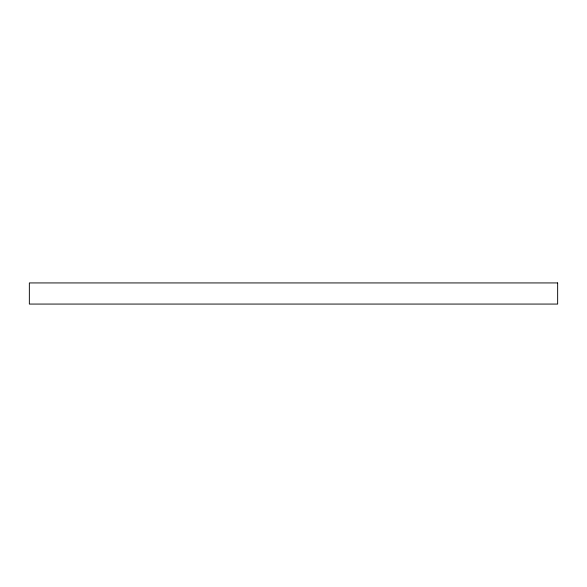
<?xml version="1.0" encoding="UTF-8"?>
<svg xmlns="http://www.w3.org/2000/svg" width="587" height="587" viewBox="0 0 587 587"><rect width="100%" height="100%" fill="white"/><g stroke="black" fill="none" stroke-linecap="round" stroke-linejoin="round"><path stroke-width="0.88" d="M557.65 282.934L29.35 282.934L29.35 304.066L557.65 304.066L557.65 282.934"/></g></svg>
